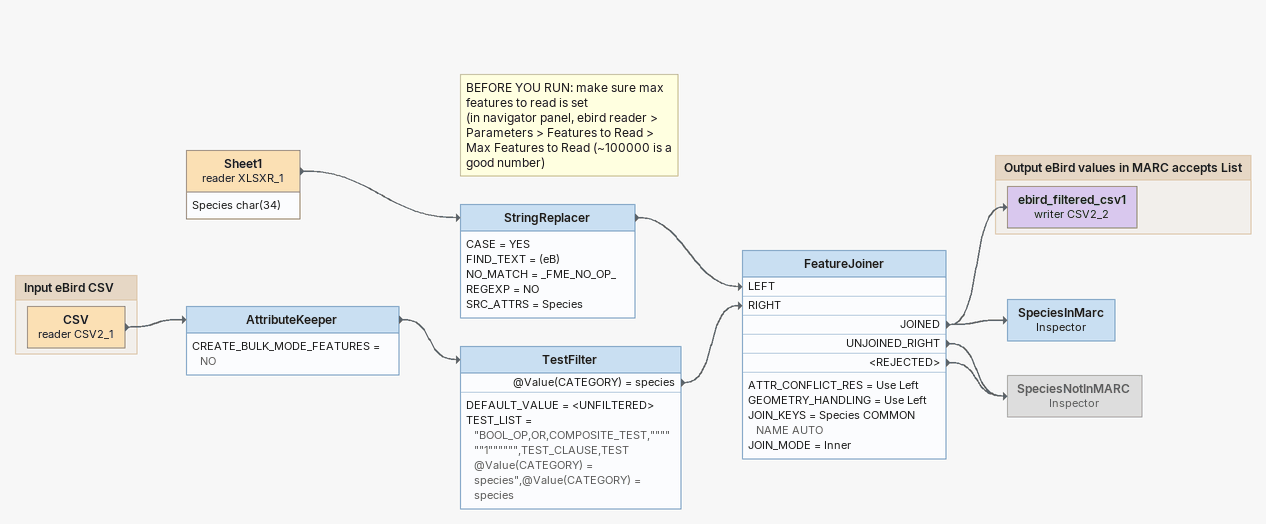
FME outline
AttributeKeeper
    CREATE_BULK_MODE_FEATURES = NO
    -> TestFilter
TestFilter
    DEFAULT_VALUE = <UNFILTERED>
    TEST_LIST = "BOOL_OP,OR,COMPOSITE_TEST,""""""1"""""",TEST_CLAUSE,TEST @Value(CATEGORY) = species",@Value(CATEGORY) = species
    @Value(CATEGORY) = species -> FeatureJoiner [RIGHT]
Sheet1 (reader XLSXR_1)
    attributes: Species char(34)
    -> StringReplacer
Note: BEFORE YOU RUN: make sure max features to read is set / (in navigator panel, ebird reader > Parameters > Features to Read > Max Features to Read (~100000 is a good number)
StringReplacer
    CASE = YES
    FIND_TEXT = (eB)
    NO_MATCH = _FME_NO_OP_
    REGEXP = NO
    SRC_ATTRS = Species
    -> FeatureJoiner [LEFT]
FeatureJoiner
    ATTR_CONFLICT_RES = Use Left
    GEOMETRY_HANDLING = Use Left
    JOIN_KEYS = Species COMMON NAME AUTO
    JOIN_MODE = Inner
    JOINED -> ebird_filtered_csv1 (writer CSV2_2)
    JOINED -> SpeciesInMarc
    UNJOINED_RIGHT -> SpeciesNotInMARC
    <REJECTED> -> SpeciesNotInMARC
SpeciesInMarc: Inspector
SpeciesNotInMARC: Inspector [off]

Bookmark: Input eBird CSV
CSV (reader CSV2_1)
    -> AttributeKeeper

Bookmark: Output eBird values in MARC accepts List
ebird_filtered_csv1 (writer CSV2_2)
